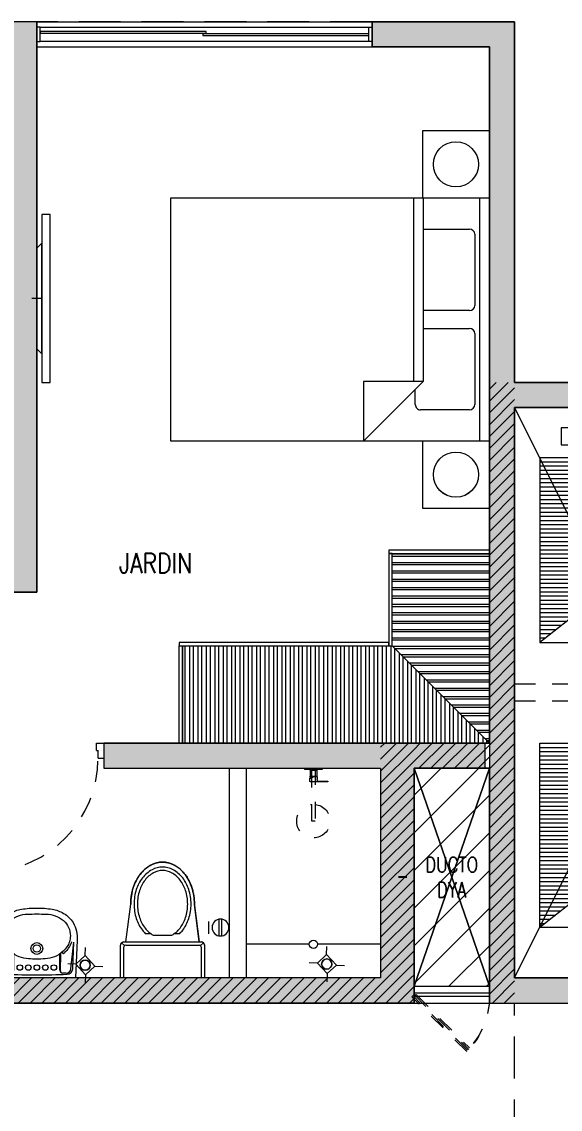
# Model space of a CAD drawing. Header units: millimetres. Extents: x 3738 to 3833, y 1327 to 1657.
# Drawn here: x 3788.58 to 3791.79, y 1388.63 to 1395.11 of the extents above; entities that cross this region are included whole.
import ezdxf
from ezdxf.enums import TextEntityAlignment as Align

# ---------------------------------------------------------------- set-up
doc = ezdxf.new("R2010")
doc.units = ezdxf.units.MM
for name, pattern in [('HIDDEN', [0.375, 0.25, -0.125]), ('HIDDEN2', [0.1875, 0.125, -0.0625]), ('X-REF_DP_Arquitectura$0$HIDDEN', [0.375, 0.25, -0.125])]:
    doc.linetypes.add(name, pattern=pattern)
doc.layers.get('0').update_dxf_attribs({"color": 251, "lineweight": 9})
for name, color, linetype, lineweight in [('A-07', 251, 'Continuous', 13), ('A-LINEAS', 251, 'Continuous', 13), ('A-MOBILIARIO', 251, 'Continuous', 13), ('A-MURO BAJO', 251, 'Continuous', 13), ('A-MUROS', 251, 'Continuous', 13), ('A-PROYECCIONES', 251, 'HIDDEN2', 13), ('A-PROYECCIONES INT.', 251, 'HIDDEN2', 13), ('A-SANITARIOS', 251, 'Continuous', 13), ('A-TEXTO-AMBIENTE', 251, 'Continuous', 13), ('A_20_Estructuras', 251, 'Continuous', 13), ('A_30_DispositivosSanit', 251, 'Continuous', 13), ('A_50_TextoAmbiente', 251, 'Continuous', 13), ('A_50_TextoIndicaciones', 251, 'Continuous', 13), ('A_50_Vigas', 251, 'X-REF_DP_Arquitectura$0$HIDDEN', 13), ('A_60_HatchEstructuras', 251, 'Continuous', 13), ('AREA MODIF', 251, 'Continuous', 13), ('DLP_MOBILIARIO FIJO', 251, 'Continuous', 13), ('MURO CF 120', 251, 'Continuous', 13), ('MURO CF 60', 251, 'Continuous', 13)]:
    doc.layers.add(name, color=color, linetype=linetype, lineweight=lineweight)
doc.styles.add('ROMANS', font='romans.shx', dxfattribs={"width": 0.8})
pattern_1 = [(45, (-21.67, -43.67528), (-0.03535534, 0.03535534), [])]

# ---------------------------------------------------------------- blocks, each defined once
blk = doc.blocks.new('EF-P13')
at = {"layer": 'A_60_HatchEstructuras'}
h = blk.add_hatch(color=256, dxfattribs=at)
h.dxf.hatch_style = 1
h.paths.add_polyline_path([(13.75, -0.625), (14.95, -0.625), (14.95, -0.475), (13.6, -0.475), (13.6, -3.875), (15.35, -3.875), (15.35, -3.725), (13.75, -3.725)])
h.paths.add_polyline_path([(16.3, -0.475), (16.15, -0.475), (16.15, -3.875), (16.3, -3.875)])
h.paths.add_polyline_path([(18.85, -0.475), (17.5, -0.475), (17.5, -0.625), (18.7, -0.625), (18.7, -3.725), (17.1, -3.725), (17.1, -3.875), (18.85, -3.875)])
h = blk.add_hatch(color=256, dxfattribs=at)
h.dxf.hatch_style = 1
h.paths.add_polyline_path([(24.55, -7.525), (22.7, -7.525), (22.7, -7.675), (24.55, -7.675)])
h.paths.add_polyline_path([(21.7, -2.775), (23.55, -2.775), (23.55, -2.625), (21.7, -2.625), (21.7, -0.475), (20.85, -0.475), (20.85, -0.625), (21.55, -0.625), (21.55, -6.325), (23.55, -6.325), (23.55, -6.175), (21.7, -6.175)])
h.paths.add_polyline_path([(25.5, -2.625), (25.35, -2.625), (25.35, -6.325), (25.5, -6.325)])
h = blk.add_hatch(color=256, dxfattribs=at)
h.dxf.hatch_style = 1
h.paths.add_polyline_path([(21.525, -4.775), (19.25, -4.775), (19.25, -4.925), (20.9, -4.925), (20.9, -6.175), (18.5, -6.175), (18.5, -4.775), (18.35, -4.775), (18.35, -6.175), (15.45, -6.175), (15.45, -4.775), (15.25, -4.775), (15.25, -6.175), (11.7, -6.175), (11.7, -6.325), (21.1, -6.325), (21.1, -4.925), (21.525, -4.925)])
h.paths.add_polyline_path([(21.7, -7.525), (11.7, -7.525), (11.7, -7.675), (15.25, -7.675), (15.25, -9.075), (15.45, -9.075), (15.45, -7.675), (18.8, -7.675), (18.8, -9.075), (18.95, -9.075), (18.95, -7.675), (21.5, -7.675), (21.5, -8.925), (19.7, -8.925), (19.7, -9.075), (21.7, -9.075)])
for points in [[(21.7, -6.175), (23.4, -2.775)], [(21.7, -2.775), (23.4, -6.175)], [(21.525, -4.925), (21.55, -4.925), (21.1, -6.225)]]:
    blk.add_lwpolyline(points)
at = {"elevation": 0}
blk.add_lwpolyline([(21.55, -6.225), (21.1, -4.925)], dxfattribs=at)
at = {"layer": 'A_20_Estructuras'}
for points in [[(18.85, -0.475), (17.5, -0.475), (17.5, -0.625), (18.7, -0.625), (18.7, -3.725), (17.1, -3.725), (17.1, -3.875), (18.85, -3.875)], [(21.7, -2.775), (23.55, -2.775), (23.55, -2.625), (21.7, -2.625), (21.7, -0.475), (20.85, -0.475), (20.85, -0.625), (21.55, -0.625), (21.55, -6.325), (23.55, -6.325), (23.55, -6.175), (21.7, -6.175)], [(21.525, -4.775), (19.25, -4.775), (19.25, -4.925), (20.9, -4.925), (20.9, -6.175), (18.5, -6.175), (18.5, -4.775), (18.35, -4.775), (18.35, -6.175), (15.45, -6.175), (15.45, -4.775), (15.25, -4.775), (15.25, -6.175), (11.7, -6.175), (11.7, -6.325), (21.1, -6.325), (21.1, -4.925), (21.525, -4.925)]]:
    blk.add_lwpolyline(points, close=True, dxfattribs=at)
at = {"layer": 'A_50_Vigas'}
for p, q in [((20.85, -0.475), (18.85, -0.475)), ((21.1, -6.225, 0), (21.55, -6.225, 0))]:
    blk.add_line(p, q, dxfattribs=at)
blk.add_lwpolyline([(21.7, -7.525), (21.7, -6.325)], dxfattribs=at)
blk = doc.blocks.new('TEXTO AMBIENTES P11')
at = {"layer": 'A-TEXTO-AMBIENTE', "style": 'ROMANS', "width": 0.8}
blk.add_text('JARDIN', height=0.12, dxfattribs=at).set_placement((19.5585, -3.7626, 0), align=Align.CENTER)
blk = doc.blocks.new('TEXTO DUCTOS PT')
at = {"layer": 'A_50_TextoIndicaciones', "insert": (21.325, -5.575, 0), "char_height": 0.09, "width": 0.4157, "attachment_point": 5, "style": 'ROMANS'}
blk.add_mtext('\\pxsm1,t16;DUCTO DYA', dxfattribs=at)
blk = doc.blocks.new('*U442')
at = {"linetype": 'HIDDEN', "ltscale": 0.2}
for p, q in [((0.3181, 0.3181), (0, 0)), ((0.0127, -0.0127), (0.3302, 0.3048)), ((0, 0), (0.0127, -0.0127))]:
    blk.add_line(p, q, dxfattribs=at)
blk.add_arc((0, 0), 0.4495, 0, 45, dxfattribs=at)
blk = doc.blocks.new('ducha marsano')
at = {"linetype": 'HIDDEN2', "ltscale": 0.5, "extrusion": (-4.9425e-10, -7.91123e-10, -1)}
for p, q in [((-0.01, 0), (0.01, 0)), ((0.01, 0), (0.01, -0.3155)), ((-0.0205, -0.08), (-0.0205, -0.0601)), ((-0.0155, -0.058), (-0.0157, -0.058)), ((-0.01, -0.3155), (-0.01, 0)), ((0.0225, -0.0515), (-0.0001, -0.0515)), ((0.0225, -0.0515), (0.0225, -0.0627)), ((0.021, -0.0815), (-0.019, -0.0815)), ((0.025, -0.0815), (0.021, -0.0815)), ((0.0225, -0.0682), (0.0225, -0.077)), ((0.0225, -0.077), (0.025, -0.077)), ((0.025, -0.077), (0.0771, -0.077)), ((0.0771, -0.0815), (0.025, -0.0815)), ((0.0771, -0.077), (0.0816, -0.077)), ((0.0816, -0.0815), (0.0771, -0.0815)), ((0.0816, -0.077), (0.082, -0.077)), ((0.082, -0.0815), (0.0816, -0.0815)), ((0.082, -0.077), (0.084, -0.077)), ((0.084, -0.0815), (0.082, -0.0815)), ((0.0855, -0.0785), (0.0855, -0.08)), ((0.01, -0.3155), (-0.01, -0.3155))]:
    blk.add_line(p, q, dxfattribs=at)
for centre, radius, start, end in [((-0.0004, -0.0462), 0.02, 323.95812, 354.92979), ((0.0004, -0.0462), 0.02, 185.07021, 195.2705), ((0.019, -0.08), 0.0015, 270, 360), ((-0.084, -0.0785), 0.0015, 90, 180), ((-0.084, -0.08), 0.0015, 180, 270), ((0, -0.3155), 0.1, 95.73917, 84.26083)]:
    blk.add_arc(centre, radius, start, end, dxfattribs=at)
at = {"linetype": 'HIDDEN2', "ltscale": 0.5, "extrusion": (-4.94252e-10, -7.91124e-10, -1)}
blk.add_ellipse((0, -0.0515), major_axis=(-0.0225, -0.0095), ratio=0.001448, start_param=0.425436, end_param=1.567366, dxfattribs=at)
at = {"linetype": 'HIDDEN2', "ltscale": 0.5}
for points, degree in [([(-0.0305, 0), (0, 0), (0.0305, 0)], 2), ([(0.0305, 0), (0.0415, 0), (0.0525, 0)], 2), ([(0.0525, 0), (0.0525, -0.0038), (0.0525, -0.0075)], 2), ([(-0.0525, 0), (-0.0525, -0.0038), (-0.0525, -0.0075)], 2), ([(-0.0525, 0), (-0.0415, 0), (-0.0305, 0)], 2), ([(-0.0525, -0.0075), (-0.0525, -0.0075), (-0.0525, -0.0075)], 2), ([(0.0305, -0.008), (0, -0.008), (-0.0305, -0.008)], 2), ([(-0.0215, -0.008), (-0.0215, -0.0093), (-0.0215, -0.0105)], 2), ([(-0.021, -0.011), (-0.007, -0.011), (0.007, -0.011), (0.021, -0.011)], 3), ([(-0.02, -0.011), (-0.02, -0.0294), (-0.02, -0.0477)], 2), ([(-0.0197, -0.048), (0, -0.048), (0.0197, -0.048)], 2), ([(0.02, -0.011), (0.02, -0.0294), (0.02, -0.0477)], 2), ([(0.0215, -0.008), (0.0215, -0.0093), (0.0215, -0.0105)], 2)]:
    blk.add_open_spline(points, degree=degree, dxfattribs=at)
for points, weights in [([(-0.0525, -0.0075), (-0.0525, -0.0075), (-0.0525, -0.0075)], [1, 0.990847086912, 0.982266230892]), ([(-0.052, -0.008), (-0.0525, -0.008), (-0.0525, -0.0075)], [1, 0.707106781193, 1]), ([(-0.0215, -0.0105), (-0.0215, -0.011), (-0.021, -0.011)], [1, 0.70710678154, 1]), ([(-0.02, -0.0477), (-0.02, -0.048), (-0.0197, -0.048)], [1, 0.707106780138, 1]), ([(0.02, -0.0477), (0.02, -0.048), (0.0197, -0.048)], [1, 0.707106779703, 1]), ([(0.0211, -0.011), (0.0211, -0.011), (0.021, -0.011)], [1, 0.992411795776, 1]), ([(0.052, -0.008), (0.0521, -0.008), (0.0521, -0.008)], [1, 0.992411795771, 1])]:
    blk.add_rational_spline(points, weights, degree=2, dxfattribs=at)
for points, knots in [([(-0.0305, -0.008), (-0.0332, -0.008), (-0.0374, -0.008), (-0.0424, -0.008), (-0.0458, -0.008), (-0.0486, -0.008), (-0.0512, -0.008), (-0.052, -0.008), (-0.052, -0.008)], [0, 0, 0, 0, 8.104572, 12.495263, 16.885954, 21.276645, 25.667336, 33.771908, 33.771908, 33.771908, 33.771908]), ([(0.0225, -0.0682), (0.0225, -0.0682), (0.0225, -0.0682), (0.0225, -0.0679), (0.0224, -0.0677), (0.0224, -0.0672), (0.0224, -0.0669), (0.0223, -0.0662), (0.0223, -0.0658), (0.0223, -0.0652), (0.0223, -0.0648), (0.0224, -0.0641), (0.0224, -0.0638), (0.0224, -0.0633), (0.0225, -0.0631), (0.0225, -0.0628), (0.0225, -0.0627), (0.0225, -0.0627)], [0.4148436, 0.4148436, 0.4148436, 0.4148436, 0.5185541, 0.5185541, 0.6222645, 0.6222645, 0.7259759, 0.7259759, 0.8296873, 0.8296873, 0.9333987, 0.9333987, 1.03711, 1.03711, 1.1408205, 1.1408205, 1.2445309, 1.2445309, 1.2445309, 1.2445309]), ([(0.052, -0.008), (0.052, -0.008), (0.0512, -0.008), (0.0486, -0.008), (0.0458, -0.008), (0.0424, -0.008), (0.0374, -0.008), (0.0332, -0.008), (0.0305, -0.008)], [0, 0, 0, 0, 8.104572, 12.495263, 16.885954, 21.276645, 25.667336, 33.771908, 33.771908, 33.771908, 33.771908])]:
    blk.add_open_spline(points, degree=3, knots=knots, dxfattribs=at)
for points, weights, degree, knots in [([(0.0211, -0.011), (0.0211, -0.011), (0.0211, -0.011), (0.0211, -0.011), (0.0214, -0.0109), (0.0215, -0.0107), (0.0215, -0.0105)], [0.918641037743, 0.918640949346, 0.918640860949, 0.918640772552, 0.789223156395, 0.789223156395, 0.918640772552], 3, [0.1238988, 0.1238988, 0.1238988, 0.1238988, 0.1238993, 0.1238993, 0.1238993, 0.78603, 0.78603, 0.78603, 0.78603]), ([(0.0521, -0.008), (0.0521, -0.008), (0.0521, -0.008), (0.0525, -0.0079), (0.0525, -0.0075)], [0.918641037749, 0.918640905153, 0.918640772558, 0.724517853988, 0.918640772558], 2, [0.1238988, 0.1238988, 0.1238988, 0.1238993, 0.1238993, 0.7860311, 0.7860311, 0.7860311])]:
    blk.add_rational_spline(points, weights, degree=degree, knots=knots, dxfattribs=at)
blk = doc.blocks.new('*U281')
for p, q in [((0.01, 0.705), (0.01, 0.75)), ((0.1, 0.715), (0.055, 0.715)), ((0.055, 0.705), (0.055, 0.715)), ((0.1, 0.715), (0.1, 0.75)), ((0.055, 0.705), (0.01, 0.705)), ((0.055, 0.045), (0.01, 0.045)), ((0.01, 0.045), (0.01, 0)), ((0.055, 0.045), (0.055, 0.035)), ((0.1, 0.035), (0.055, 0.035)), ((0.1, 0.035), (0.1, 0))]:
    blk.add_line(p, q)
blk.add_lwpolyline([(0.78, 0.07), (0.78, 0.035), (0.1, 0.035), (0.1, 0.07)], close=True)
at = {"color": 7, "linetype": 'HIDDEN2'}
blk.add_arc((0.0996, 0.0341), 0.6809, 2.23015, 89.96723, dxfattribs=at)
blk = doc.blocks.new('SIFON JET_PLANTA')
for p, q in [((-0.215, 0.2181, 0), (-0.44, 0.19, 0)), ((-0.215, -0.23, 0), (-0.215, 0.23, 0)), ((-0.2091, 0.2441, 0), (-0.1921, 0.2271, 0)), ((-0.195, 0.25, 0), (0, 0.25, 0)), ((-0.195, -0.22, 0), (-0.195, 0.22, 0)), ((-0.185, 0.23, 0), (0, 0.23, 0)), ((0, 0.25, 0), (0, -0.25, 0)), ((-0.265, 0.0718, 0), (-0.265, 0.1028, 0)), ((-0.255, -0.0562, 0), (-0.255, 0.0562, 0)), ((-0.265, -0.1028, 0), (-0.265, -0.0718, 0)), ((-0.215, -0.2181, 0), (-0.44, -0.19, 0)), ((-0.2091, -0.2441, 0), (-0.1921, -0.2271, 0)), ((0, -0.25, 0), (-0.195, -0.25, 0)), ((0, -0.23, 0), (-0.185, -0.23, 0))]:
    blk.add_line(p, q)
at = {"extrusion": (-2.64698e-23, 6.61744e-24, -1)}
for p, q in [((-0.4322, 0.191, 0), (-0.215, 0.2181, 0)), ((-0.215, 0.2278, 0), (-0.2149, 0.2323, 0)), ((-0.215, 0.2234, 0), (-0.215, 0.2278, 0)), ((-0.215, 0.2181, 0), (-0.215, 0.2234, 0)), ((-0.2149, 0.2323, 0), (-0.2142, 0.2356, 0)), ((-0.2142, 0.2356, 0), (-0.2129, 0.239, 0)), ((-0.2129, 0.239, 0), (-0.211, 0.2419, 0)), ((-0.211, 0.2419, 0), (-0.2091, 0.2441, 0)), ((-0.2091, 0.2441, 0), (-0.2077, 0.2455, 0)), ((-0.2077, 0.2455, 0), (-0.2055, 0.247, 0)), ((-0.2055, 0.247, 0), (-0.2007, 0.2492, 0)), ((-0.2007, 0.2492, 0), (-0.195, 0.25, 0)), ((-0.195, 0.25, 0), (-0.195, 0.25, 0)), ((-0.195, 0.25, 0), (-0.1605, 0.25, 0)), ((-0.1605, 0.25, 0), (-0.0975, 0.25, 0)), ((-0.0975, 0.25, 0), (-0.0323, 0.25, 0)), ((-0.0323, 0.25, 0), (0, 0.25, 0)), ((0, 0.25, 0), (0, -0.25, 0)), ((-0.6251, 0.1276, 0), (-0.6206, 0.1314, 0)), ((-0.6206, 0.1314, 0), (-0.6168, 0.1344, 0)), ((-0.6168, 0.1344, 0), (-0.6106, 0.1389, 0)), ((-0.6106, 0.1389, 0), (-0.6061, 0.142, 0)), ((-0.6061, 0.142, 0), (-0.6, 0.1461, 0)), ((-0.6, 0.1461, 0), (-0.5963, 0.1484, 0)), ((-0.5963, 0.1484, 0), (-0.5908, 0.1517, 0)), ((-0.5908, 0.1517, 0), (-0.5862, 0.1543, 0)), ((-0.5862, 0.1543, 0), (-0.5794, 0.158, 0)), ((-0.5794, 0.158, 0), (-0.5693, 0.1629, 0)), ((-0.5693, 0.1629, 0), (-0.5517, 0.1703, 0)), ((-0.5517, 0.1703, 0), (-0.5465, 0.1722, 0)), ((-0.5465, 0.1722, 0), (-0.5385, 0.1749, 0)), ((-0.5385, 0.1749, 0), (-0.5346, 0.176, 0)), ((-0.5346, 0.176, 0), (-0.5265, 0.1784, 0)), ((-0.5265, 0.1784, 0), (-0.5216, 0.1797, 0)), ((-0.5216, 0.1797, 0), (-0.5148, 0.1813, 0)), ((-0.5148, 0.1813, 0), (-0.5079, 0.1829, 0)), ((-0.5079, 0.1829, 0), (-0.5016, 0.1842, 0)), ((-0.5016, 0.1842, 0), (-0.4865, 0.1867, 0)), ((-0.4865, 0.1867, 0), (-0.4763, 0.188, 0)), ((-0.4763, 0.188, 0), (-0.4726, 0.1884, 0)), ((-0.4726, 0.1884, 0), (-0.4636, 0.1892, 0)), ((-0.4636, 0.1892, 0), (-0.4549, 0.1897, 0)), ((-0.4549, 0.1897, 0), (-0.449, 0.1899, 0)), ((-0.449, 0.1899, 0), (-0.44, 0.19, 0)), ((-0.44, 0.19, 0), (-0.4322, 0.191, 0)), ((-0.6779, 0.0582, 0), (-0.6745, 0.0655, 0)), ((-0.6745, 0.0655, 0), (-0.6722, 0.0699, 0)), ((-0.6745, 0.0655, 0), (-0.6745, 0.0655, 0)), ((-0.6722, 0.0699, 0), (-0.6705, 0.0728, 0)), ((-0.6705, 0.0728, 0), (-0.669, 0.0755, 0)), ((-0.669, 0.0755, 0), (-0.6672, 0.0785, 0)), ((-0.6672, 0.0785, 0), (-0.665, 0.082, 0)), ((-0.665, 0.082, 0), (-0.6634, 0.0845, 0)), ((-0.6634, 0.0845, 0), (-0.6611, 0.088, 0)), ((-0.6611, 0.088, 0), (-0.657, 0.0936, 0)), ((-0.657, 0.0936, 0), (-0.6534, 0.0984, 0)), ((-0.657, 0.0936, 0), (-0.657, 0.0936, 0)), ((-0.6534, 0.0984, 0), (-0.6503, 0.1023, 0)), ((-0.6534, 0.0984, 0), (-0.6534, 0.0984, 0)), ((-0.6503, 0.1023, 0), (-0.6453, 0.108, 0)), ((-0.6453, 0.108, 0), (-0.6386, 0.1152, 0)), ((-0.6386, 0.1152, 0), (-0.6326, 0.121, 0)), ((-0.6326, 0.121, 0), (-0.6299, 0.1235, 0)), ((-0.6299, 0.1235, 0), (-0.6251, 0.1276, 0)), ((-0.69, 0, 0), (-0.6899, 0.0044, 0)), ((-0.6899, 0.0044, 0), (-0.6897, 0.0096, 0)), ((-0.6897, 0.0096, 0), (-0.6893, 0.014, 0)), ((-0.6893, 0.014, 0), (-0.6887, 0.0194, 0)), ((-0.6887, 0.0194, 0), (-0.6881, 0.0236, 0)), ((-0.6881, 0.0236, 0), (-0.6872, 0.0284, 0)), ((-0.6881, 0.0236, 0), (-0.6881, 0.0236, 0)), ((-0.6872, 0.0284, 0), (-0.6867, 0.031, 0)), ((-0.6867, 0.031, 0), (-0.6855, 0.0361, 0)), ((-0.6855, 0.0361, 0), (-0.6838, 0.0421, 0)), ((-0.6855, 0.0361, 0), (-0.6855, 0.0361, 0)), ((-0.6838, 0.0421, 0), (-0.6819, 0.048, 0)), ((-0.6838, 0.0421, 0), (-0.6838, 0.0421, 0)), ((-0.6819, 0.048, 0), (-0.6804, 0.0521, 0)), ((-0.6804, 0.0521, 0), (-0.6793, 0.0547, 0)), ((-0.6793, 0.0547, 0), (-0.6779, 0.0582, 0)), ((-0.6899, -0.0065, 0), (-0.69, 0, 0)), ((-0.6896, -0.0111, 0), (-0.6899, -0.0065, 0)), ((-0.6891, -0.0164, 0), (-0.6896, -0.0111, 0)), ((-0.6881, -0.0232, 0), (-0.6891, -0.0164, 0)), ((-0.6876, -0.0264, 0), (-0.6881, -0.0232, 0)), ((-0.687, -0.0296, 0), (-0.6876, -0.0264, 0)), ((-0.6864, -0.0321, 0), (-0.687, -0.0296, 0)), ((-0.6855, -0.0361, 0), (-0.6864, -0.0321, 0)), ((-0.6838, -0.0419, 0), (-0.6855, -0.0361, 0)), ((-0.6827, -0.0457, 0), (-0.6838, -0.0419, 0)), ((-0.6814, -0.0492, 0), (-0.6827, -0.0457, 0)), ((-0.6803, -0.0522, 0), (-0.6814, -0.0492, 0)), ((-0.6792, -0.0551, 0), (-0.6803, -0.0522, 0)), ((-0.6779, -0.0581, 0), (-0.6792, -0.0551, 0)), ((-0.677, -0.0602, 0), (-0.6779, -0.0581, 0)), ((-0.6751, -0.0642, 0), (-0.677, -0.0602, 0)), ((-0.6722, -0.0699, 0), (-0.6751, -0.0642, 0)), ((-0.6706, -0.0727, 0), (-0.6722, -0.0699, 0)), ((-0.6679, -0.0774, 0), (-0.6706, -0.0727, 0)), ((-0.6646, -0.0826, 0), (-0.6679, -0.0774, 0)), ((-0.6623, -0.0862, 0), (-0.6646, -0.0826, 0)), ((-0.6599, -0.0897, 0), (-0.6623, -0.0862, 0)), ((-0.6554, -0.0958, 0), (-0.6599, -0.0897, 0)), ((-0.6494, -0.1032, 0), (-0.6554, -0.0958, 0)), ((-0.6458, -0.1074, 0), (-0.6494, -0.1032, 0)), ((-0.64, -0.1137, 0), (-0.6458, -0.1074, 0)), ((-0.6379, -0.1158, 0), (-0.64, -0.1137, 0)), ((-0.6347, -0.119, 0), (-0.6379, -0.1158, 0)), ((-0.6335, -0.1201, 0), (-0.6347, -0.119, 0)), ((-0.6347, -0.119, 0), (-0.6347, -0.119, 0)), ((-0.6318, -0.1217, 0), (-0.6335, -0.1201, 0)), ((-0.6305, -0.123, 0), (-0.6318, -0.1217, 0)), ((-0.6318, -0.1217, 0), (-0.6318, -0.1217, 0)), ((-0.6288, -0.1244, 0), (-0.6305, -0.123, 0)), ((-0.6276, -0.1255, 0), (-0.6288, -0.1244, 0)), ((-0.6262, -0.1268, 0), (-0.6276, -0.1255, 0)), ((-0.6245, -0.1281, 0), (-0.6262, -0.1268, 0)), ((-0.6235, -0.1291, 0), (-0.6245, -0.1281, 0)), ((-0.6245, -0.1281, 0), (-0.6245, -0.1281, 0)), ((-0.6223, -0.13, 0), (-0.6235, -0.1291, 0)), ((-0.6215, -0.1307, 0), (-0.6223, -0.13, 0)), ((-0.6204, -0.1315, 0), (-0.6215, -0.1307, 0)), ((-0.6193, -0.1324, 0), (-0.6204, -0.1315, 0)), ((-0.6179, -0.1335, 0), (-0.6193, -0.1324, 0)), ((-0.6168, -0.1344, 0), (-0.6179, -0.1335, 0)), ((-0.6153, -0.1355, 0), (-0.6168, -0.1344, 0)), ((-0.6142, -0.1363, 0), (-0.6153, -0.1355, 0)), ((-0.612, -0.1379, 0), (-0.6142, -0.1363, 0)), ((-0.6086, -0.1403, 0), (-0.612, -0.1379, 0)), ((-0.607, -0.1415, 0), (-0.6086, -0.1403, 0)), ((-0.6058, -0.1422, 0), (-0.607, -0.1415, 0)), ((-0.6039, -0.1435, 0), (-0.6058, -0.1422, 0)), ((-0.602, -0.1448, 0), (-0.6039, -0.1435, 0)), ((-0.6004, -0.1458, 0), (-0.602, -0.1448, 0)), ((-0.5987, -0.1469, 0), (-0.6004, -0.1458, 0)), ((-0.5964, -0.1483, 0), (-0.5987, -0.1469, 0)), ((-0.595, -0.1492, 0), (-0.5964, -0.1483, 0)), ((-0.5936, -0.15, 0), (-0.595, -0.1492, 0)), ((-0.5918, -0.1511, 0), (-0.5936, -0.15, 0)), ((-0.5896, -0.1524, 0), (-0.5918, -0.1511, 0)), ((-0.5871, -0.1538, 0), (-0.5896, -0.1524, 0)), ((-0.5833, -0.1559, 0), (-0.5871, -0.1538, 0)), ((-0.5781, -0.1587, 0), (-0.5833, -0.1559, 0)), ((-0.5759, -0.1598, 0), (-0.5781, -0.1587, 0)), ((-0.5738, -0.1608, 0), (-0.5759, -0.1598, 0)), ((-0.5702, -0.1625, 0), (-0.5738, -0.1608, 0)), ((-0.5675, -0.1637, 0), (-0.5702, -0.1625, 0)), ((-0.5659, -0.1645, 0), (-0.5675, -0.1637, 0)), ((-0.5644, -0.1652, 0), (-0.5659, -0.1645, 0)), ((-0.5614, -0.1664, 0), (-0.5644, -0.1652, 0)), ((-0.5598, -0.1671, 0), (-0.5614, -0.1664, 0)), ((-0.5568, -0.1683, 0), (-0.5598, -0.1671, 0)), ((-0.5543, -0.1693, 0), (-0.5568, -0.1683, 0)), ((-0.551, -0.1706, 0), (-0.5543, -0.1693, 0)), ((-0.5491, -0.1713, 0), (-0.551, -0.1706, 0)), ((-0.5465, -0.1722, 0), (-0.5491, -0.1713, 0)), ((-0.5449, -0.1728, 0), (-0.5465, -0.1722, 0)), ((-0.5428, -0.1735, 0), (-0.5449, -0.1728, 0)), ((-0.5412, -0.174, 0), (-0.5428, -0.1735, 0)), ((-0.5385, -0.1749, 0), (-0.5412, -0.174, 0)), ((-0.5352, -0.1759, 0), (-0.5385, -0.1749, 0)), ((-0.5385, -0.1749, 0), (-0.5385, -0.1749, 0)), ((-0.5321, -0.1768, 0), (-0.5352, -0.1759, 0)), ((-0.5296, -0.1775, 0), (-0.5321, -0.1768, 0)), ((-0.5267, -0.1783, 0), (-0.5296, -0.1775, 0)), ((-0.5238, -0.1791, 0), (-0.5267, -0.1783, 0)), ((-0.5267, -0.1783, 0), (-0.5267, -0.1783, 0)), ((-0.5217, -0.1796, 0), (-0.5238, -0.1791, 0)), ((-0.5177, -0.1807, 0), (-0.5217, -0.1796, 0)), ((-0.5151, -0.1813, 0), (-0.5177, -0.1807, 0)), ((-0.5118, -0.1821, 0), (-0.5151, -0.1813, 0)), ((-0.5094, -0.1826, 0), (-0.5118, -0.1821, 0)), ((-0.5066, -0.1832, 0), (-0.5094, -0.1826, 0)), ((-0.5022, -0.184, 0), (-0.5066, -0.1832, 0)), ((-0.4974, -0.1849, 0), (-0.5022, -0.184, 0)), ((-0.495, -0.1854, 0), (-0.4974, -0.1849, 0)), ((-0.4974, -0.1849, 0), (-0.4974, -0.1849, 0)), ((-0.4936, -0.1856, 0), (-0.495, -0.1854, 0)), ((-0.4916, -0.1859, 0), (-0.4936, -0.1856, 0)), ((-0.4884, -0.1864, 0), (-0.4916, -0.1859, 0)), ((-0.4862, -0.1867, 0), (-0.4884, -0.1864, 0)), ((-0.4824, -0.1872, 0), (-0.4862, -0.1867, 0)), ((-0.4812, -0.1874, 0), (-0.4824, -0.1872, 0)), ((-0.4785, -0.1877, 0), (-0.4812, -0.1874, 0)), ((-0.4761, -0.188, 0), (-0.4785, -0.1877, 0)), ((-0.4735, -0.1883, 0), (-0.4761, -0.188, 0)), ((-0.4695, -0.1887, 0), (-0.4735, -0.1883, 0)), ((-0.4651, -0.189, 0), (-0.4695, -0.1887, 0)), ((-0.4639, -0.1891, 0), (-0.4651, -0.189, 0)), ((-0.4651, -0.189, 0), (-0.4651, -0.189, 0)), ((-0.4619, -0.1893, 0), (-0.4639, -0.1891, 0)), ((-0.4592, -0.1894, 0), (-0.4619, -0.1893, 0)), ((-0.4568, -0.1896, 0), (-0.4592, -0.1894, 0)), ((-0.455, -0.1897, 0), (-0.4568, -0.1896, 0)), ((-0.4518, -0.1898, 0), (-0.455, -0.1897, 0)), ((-0.449, -0.1899, 0), (-0.4518, -0.1898, 0)), ((-0.4467, -0.1899, 0), (-0.449, -0.1899, 0)), ((-0.4428, -0.19, 0), (-0.4467, -0.1899, 0)), ((-0.44, -0.19, 0), (-0.4428, -0.19, 0)), ((-0.215, -0.2181, 0), (-0.44, -0.19, 0)), ((-0.215, -0.227, 0), (-0.215, -0.2181, 0)), ((-0.215, -0.23, 0), (-0.215, -0.227, 0)), ((-0.2147, -0.2335, 0), (-0.215, -0.23, 0)), ((-0.2138, -0.2369, 0), (-0.2147, -0.2335, 0)), ((-0.2126, -0.2395, 0), (-0.2138, -0.2369, 0)), ((-0.2138, -0.2369, 0), (-0.2138, -0.2369, 0)), ((-0.2108, -0.2423, 0), (-0.2126, -0.2395, 0)), ((-0.2126, -0.2395, 0), (-0.2126, -0.2395, 0)), ((-0.2091, -0.2441, 0), (-0.2108, -0.2423, 0)), ((-0.2108, -0.2423, 0), (-0.2108, -0.2423, 0)), ((-0.2108, -0.2423, 0), (-0.2108, -0.2423, 0)), ((-0.209, -0.244, 0), (-0.2091, -0.2441, 0)), ((-0.2067, -0.2462, 0), (-0.209, -0.244, 0)), ((-0.209, -0.244, 0), (-0.209, -0.244, 0)), ((-0.2029, -0.2484, 0), (-0.2067, -0.2462, 0)), ((-0.2067, -0.2462, 0), (-0.2067, -0.2462, 0)), ((-0.1995, -0.2495, 0), (-0.2029, -0.2484, 0)), ((-0.2029, -0.2484, 0), (-0.2029, -0.2484, 0)), ((-0.195, -0.25, 0), (-0.1995, -0.2495, 0)), ((0, -0.25, 0), (-0.195, -0.25, 0))]:
    blk.add_line(p, q, dxfattribs=at)
at = {"elevation": 0}
for points in [[(-0.265, 0.1028, 0.0362), (-0.2844, 0.1202, 0.08725), (-0.3535, 0.1565, 0.077598), (-0.44, 0.17, 0.077598), (-0.5265, 0.1565, 0.08725), (-0.5956, 0.1202, 0.105601), (-0.6443, 0.0627, 0.12364), (-0.66, 0, 0.12364), (-0.6443, -0.0627, 0.105601), (-0.5956, -0.1202, 0.08725), (-0.5265, -0.1565, 0.077598), (-0.44, -0.17, 0.077598)], [(-0.255, 0.0562, 0.100268), (-0.2967, 0.1044, 0.08725), (-0.3596, 0.1374, 0.077598), (-0.44, 0.15, 0.077598), (-0.5204, 0.1374, 0.08725), (-0.5833, 0.1044, 0.105601), (-0.6266, 0.0532, 0.12364), (-0.64, 0, 0.12364), (-0.6266, -0.0532, 0.105601), (-0.5833, -0.1044, 0.08725), (-0.5204, -0.1374, 0.077598), (-0.44, -0.15, 0.077598)], [(-0.44, -0.15, 0.077598), (-0.3596, -0.1374, 0.08725), (-0.2967, -0.1044, 0.100268), (-0.255, -0.0562, 0.12364)], [(-0.44, -0.17, 0.077598), (-0.3535, -0.1565, 0.08725), (-0.2844, -0.1202, 0.0362), (-0.265, -0.1028, 0.12364)]]:
    blk.add_lwpolyline(points, format="xyb", dxfattribs=at)
for centre, radius, start, end in [((-0.195, 0.23, 0), 0.02, 90, 180), ((-0.185, 0.22, 0), 0.01, 90, 180), ((-0.4939, -0.0273, 0), 0.203, 127.23483, 151.40883), ((-0.4613, -0.0702, 0), 0.257, 107.47412, 127.23483), ((-0.44, -0.1379, 0), 0.3279, 90, 107.47412), ((-0.544, 0, 0), 0.146, 151.40883, 180), ((-0.544, 0, 0), 0.146, 180, 208.59117), ((-0.4939, 0.0273, 0), 0.203, 208.59117, 232.76517), ((-0.4613, 0.0702, 0), 0.257, 232.76517, 252.52588), ((-0.44, 0.1379, 0), 0.3279, 252.52588, 270), ((-0.195, -0.23, 0), 0.02, 180, 270), ((-0.185, -0.22, 0), 0.01, 180, 270)]:
    blk.add_arc(centre, radius, start, end)
blk = doc.blocks.new('BOWL-ITALGRIF_VARADERO_01')
for p, q in [((-0.2032, -0.1971), (-0.2208, -0.038)), ((0.2032, -0.1971), (0.2208, -0.038)), ((-0.1404, -0.2077), (-0.1424, -0.1083)), ((-0.1375, -0.205), (-0.1375, -0.1117)), ((0.1375, -0.205), (0.1375, -0.1117)), ((0.1404, -0.2077), (0.1424, -0.1083)), ((-0.1753, -0.222), (-0.1544, -0.222)), ((0.1753, -0.222), (0.1544, -0.222))]:
    blk.add_line(p, q)
for points in [[(-0.0917, 0.1589, -0.02989), (-0.0456, 0.1646, -0.007822), (0.0456, 0.1646, -0.02989), (0.0918, 0.1589, -0.091737), (0.1601, 0.1343, -0.112496), (0.2175, 0.0792, -0.147885), (0.2402, -0.0257), (0.23, -0.25), (-0.23, -0.25), (-0.2402, -0.0257, -0.147885), (-0.2175, 0.0792, -0.112496), (-0.1601, 0.1343, -0.091737)], [(-0.0496, -0.1363, -0.062677), (-0.1048, -0.1249, -0.110639), (-0.1576, -0.091, -0.120976), (-0.195, -0.0344, -0.061198), (-0.2, 0, -0.21707), (-0.1593, 0.092, -0.174983), (-0.0545, 0.1298, -0.010618), (0, 0.131, -0.010618), (0.0545, 0.1298, -0.174983), (0.1593, 0.092, -0.21707), (0.2, 0, -0.061198), (0.195, -0.0344, -0.120976), (0.1576, -0.091, -0.110639), (0.1048, -0.1249, -0.062677), (0.0496, -0.1363, -0.017583), (0, -0.138, -0.017583)]]:
    blk.add_lwpolyline(points, format="xyb", close=True)
for points in [[(-0.2216, -0.0381), (-0.2145, -0.1954, 0.390823), (-0.1807, -0.2288, 0.017524), (0.1807, -0.2288, 0.390823), (0.2145, -0.1954), (0.2216, -0.0381)], [(-0.2072, -0.035, 0.005), (-0.2064, -0.038, 0.121292), (-0.166, -0.0996, 0.007977), (-0.1624, -0.1031)], [(0.2072, -0.035, -0.005), (0.2064, -0.038, -0.121292), (0.166, -0.0996, -0.007977), (0.1624, -0.1031)]]:
    blk.add_lwpolyline(points, format="xyb")
for centre, radius in [((0, -0.075), 0.035), ((0, -0.075), 0.0215), ((-0.1015, -0.1885), 0.0165), ((-0.051, -0.1885), 0.0165), ((0, -0.1885), 0.0165), ((0.051, -0.1885), 0.0165), ((0.1015, -0.1885), 0.0165)]:
    blk.add_circle(centre, radius)
for centre, radius, start, end in [((-0.1583, -0.0987), 0.006, 226.64309, 46.64309), ((-0.1404, -0.1083), 0.002, 54.36186, 181.13739), ((-0.1355, -0.1117), 0.002, 56.71088, 180), ((0.1048, -0.1249), 9.094947017729287e-16, 0, 217.6714), ((0.1355, -0.1117), 0.002, 0, 123.28912), ((0.1404, -0.1083), 0.002, 358.86261, 125.63814), ((0.1583, -0.0987), 0.006, 133.35691, 313.35691), ((-0.1753, -0.194), 0.028, 186.31112, 270), ((-0.1545, -0.205), 0.017, 270, 0), ((-0.1544, -0.208), 0.014, 270, 1.13739), ((0.1545, -0.205), 0.017, 180, 270), ((0.1544, -0.208), 0.014, 178.86261, 270), ((0.1753, -0.194), 0.028, 270, 353.68888)]:
    blk.add_arc(centre, radius, start, end)
blk = doc.blocks.new('*U212')
at = {"linetype": 'HIDDEN', "ltscale": 0.2}
for p, q in [((0.3271, 0.3271), (0, 0)), ((0.0127, -0.0127), (0.3392, 0.3138)), ((0, 0), (0.0127, -0.0127))]:
    blk.add_line(p, q, dxfattribs=at)
blk.add_arc((0, 0), 0.4623, 0, 45, dxfattribs=at)
blk = doc.blocks.new('A$C4BFA03A9')
for points in [[(0.06, -0.5), (0.11, -0.5), (0.11, 0.5), (0.06, 0.5)], [(0.03, -0.3), (0.06, -0.33), (0.06, 0.33), (0.03, 0.3)]]:
    blk.add_lwpolyline(points, close=True)
at = {"layer": 'A-PROYECCIONES', "ltscale": 0.15}
blk.add_line((0.06, 0), (0, 0), dxfattribs=at)
blk = doc.blocks.new('CAMA 2PLAZAS C_VELADOR')
for p, q in [((-1.8499, 0), (-0.3999, 0)), ((-1.8499, -0.06), (-1.8499, 0)), ((-0.3999, 0), (-0.3999, -0.06))]:
    blk.add_line(p, q)
at = {"linetype": 'Continuous'}
for p, q in [((-1.8499, -0.06), (-0.3999, -0.06)), ((-1.8499, -1.9), (-1.8499, -0.06)), ((-0.3999, -0.06), (-0.3999, -1.9)), ((-1.6633, -0.3958), (-1.6633, -0.1184)), ((-1.6327, -0.0878), (-1.2086, -0.0878)), ((-1.1779, -0.1184), (-1.1779, -0.3958)), ((-1.0719, -0.3958), (-1.0719, -0.1184)), ((-1.0413, -0.0878), (-0.6172, -0.0878)), ((-0.5866, -0.1184), (-0.5866, -0.4118)), ((-1.8499, -0.396), (-0.7546, -0.396)), ((-0.7546, -0.452), (-1.8499, -0.452)), ((-0.3999, -0.7507), (-0.7546, -0.396)), ((-0.7546, -0.396), (-0.7546, -0.7507)), ((-0.6172, -0.4424), (-0.7082, -0.4424)), ((-0.7546, -0.7507), (-0.3999, -0.7507)), ((-0.3999, -1.9), (-1.8499, -1.9))]:
    blk.add_line(p, q, dxfattribs=at)
for points in [[(-2.2499, -0.4), (-1.8499, -0.4), (-1.8499, 0), (-2.2499, 0)], [(-0.4, -0.4), (0, -0.4), (0, 0), (-0.4, 0)]]:
    blk.add_lwpolyline(points, close=True)
for centre in [(-2.0499, -0.2), (-0.2, -0.2)]:
    blk.add_circle(centre, 0.1344)
for centre, start, end in [((-1.6327, -0.1184), 90, 180), ((-1.2086, -0.1184), 0, 90), ((-1.0413, -0.1184), 90, 180), ((-0.6172, -0.1184), 0, 90), ((-0.6172, -0.4118), 270, 0)]:
    blk.add_arc(centre, 0.0306, start, end, dxfattribs=at)
blk = doc.blocks.new('DPTO 75_D1')
at = {"layer": 'DLP_MOBILIARIO FIJO'}
h = blk.add_hatch(dxfattribs=at)
h.set_pattern_fill('_USER', color=8, scale=0.05, angle=180, pattern_type=0)
h.set_pattern_definition([(180, (-9864.165717, -3185.472826), (-6e-18, -0.05), [])])
h.paths.add_polyline_path([(10.75, 2.68), (10.75, 1.55), (10.17, 2.13), (10.17, 2.68)])
h = blk.add_hatch(dxfattribs=at)
h.set_pattern_fill('_USER', color=8, scale=0.05, angle=270, pattern_type=0)
h.set_pattern_definition([(270, (-7249.864995, -2426.99479), (0.05, -9e-18), [])])
h.paths.add_polyline_path([(10.75, 1.55), (8.9186, 1.55), (8.9186, 2.13), (10.17, 2.13)])
at = {"layer": 'A-LINEAS'}
for p, q in [((10.3, 1.4), (10.75, 0.1, 0)), ((10.3, 0.1), (10.75, 1.4)), ((9.675, 0.35), (9.3, 0.35)), ((10.1, 0.35), (9.725, 0.35))]:
    blk.add_line(p, q, dxfattribs=at)
blk.add_circle((9.7, 0.35), 0.025, dxfattribs=at)
at = {"layer": 'A-MOBILIARIO'}
for p, q in [((10.3, 0.06), (10.75, 0.06, 0)), ((10.3, 0.04), (10.75, 0.04, 0))]:
    blk.add_line(p, q, dxfattribs=at)
at = {"layer": 'A-MURO BAJO'}
for p, q in [((8.05, 5.85), (10.05, 5.85)), ((8.05, 5.7), (10.05, 5.7)), ((9.2, 0.15), (9.2, 1.4)), ((9.3, 0.15), (9.3, 1.4)), ((10.3, 0.1), (10.75, 0.1)), ((10.3, 0), (10.75, 0))]:
    blk.add_line(p, q, dxfattribs=at)
at = {"layer": 'A-MUROS'}
for p, q in [((8.05, 5.85), (6.7, 5.85)), ((8.05, 5.85), (8.05, 2.45)), ((10.05, 5.7), (10.05, 5.85)), ((10.05, 5.85), (10.9, 5.85)), ((10.75, 5.7), (10.05, 5.7)), ((10.75, 1.55), (10.75, 5.7)), ((8.05, 2.45), (6.3, 2.45)), ((8.45, 1.55), (8.45, 1.4)), ((8.45, 1.55), (10.75, 1.55)), ((8.45, 1.4), (10.1, 1.4)), ((10.1, 1.4), (10.1, 0.15)), ((10.75, 1.4), (10.3, 1.4)), ((10.3, 1.4), (10.3, 0)), ((10.75, 0), (10.75, 1.4)), ((10.1, 0.15), (7.7, 0.15)), ((10.3, 0), (0.9, 0))]:
    blk.add_line(p, q, dxfattribs=at)
at = {"layer": 'DLP_MOBILIARIO FIJO', "color": 251}
for p, q in [((8.07, 5.8175, 0), (10.03, 5.8175, 0)), ((10.03, 5.7325, 0), (8.07, 5.7325, 0))]:
    blk.add_line(p, q, dxfattribs=at)
at = {"layer": 'DLP_MOBILIARIO FIJO', "color": 6, "elevation": 0}
for points in [[(8.05, 5.7325), (8.07, 5.7325), (8.07, 5.8175), (8.05, 5.8175)], [(10.05, 5.7325), (10.03, 5.7325), (10.03, 5.8175), (10.05, 5.8175)]]:
    blk.add_lwpolyline(points, close=True, dxfattribs=at)
at = {"layer": 'DLP_MOBILIARIO FIJO', "elevation": 0}
for points in [[(9.06, 5.7925), (8.07, 5.7925), (8.07, 5.7825), (9.06, 5.7825)], [(9.04, 5.7675), (10.03, 5.7675), (10.03, 5.7775), (9.04, 5.7775)], [(10.15, 2.7), (10.15, 2.68), (10.75, 2.68), (10.75, 2.7)], [(10.15, 2.13), (10.17, 2.13), (10.17, 2.68), (10.15, 2.68)], [(8.8986, 2.15), (8.8986, 2.13), (10.15, 2.13), (10.15, 2.15)], [(8.9186, 1.55), (8.8986, 1.55), (8.8986, 2.13), (8.9186, 2.13)]]:
    blk.add_lwpolyline(points, close=True, dxfattribs=at)
at = {"layer": 'DLP_MOBILIARIO FIJO', "color": 8, "elevation": 0}
for points in [[(10.75, 2.68), (10.75, 1.55), (10.17, 2.13), (10.17, 2.68)], [(10.75, 1.55), (8.9186, 1.55), (8.9186, 2.13), (10.17, 2.13)]]:
    blk.add_lwpolyline(points, close=True, dxfattribs=at)
at = {"layer": 'A-MOBILIARIO', "extrusion": (-4.49068e-08, -3.60286e-08, 1), "rotation": 270}
blk.add_blockref('CAMA 2PLAZAS C_VELADOR', (10.75, 2.9501, 0), dxfattribs=at)
at = {"layer": 'A-MOBILIARIO'}
blk.add_blockref('A$C4BFA03A9', (8.02, 4.2001, 0), dxfattribs=at)
at = {"layer": 'A-MOBILIARIO', "rotation": 270}
blk.add_blockref('*U281', (7.7, 1.56, 0), dxfattribs=at)
at = {"layer": 'A-PROYECCIONES', "ltscale": 0.25, "xscale": -1, "rotation": 180}
blk.add_blockref('*U212', (10.2873, 0.0373, 0), dxfattribs=at)
at = {"layer": 'A-SANITARIOS', "extrusion": (-4.9425e-10, -7.91123e-10, -1), "xscale": -0.9999999999999923, "rotation": 359.9999992996426}
blk.add_blockref('ducha marsano', (-9.7, 1.4, 0), dxfattribs=at)
at = {"layer": 'A-SANITARIOS', "extrusion": (-4.49068e-08, 3.60286e-08, 1), "rotation": 270.000001331223}
blk.add_blockref('SIFON JET_PLANTA', (8.8, 0.15, 0), dxfattribs=at)
at = {"layer": 'A-SANITARIOS'}
blk.add_blockref('BOWL-ITALGRIF_VARADERO_01', (8.05, 0.4, 0), dxfattribs=at)
blk = doc.blocks.new('TC_P11')
blk.add_blockref('DPTO 75_D1', (12.15, -45.275))
at = {"layer": 'A-LINEAS'}
for p, q in [((22.45, -43.875), (22.9, -45.175, 0)), ((22.45, -45.175), (22.9, -43.875, 0))]:
    blk.add_line(p, q, dxfattribs=at)
at = {"layer": 'A-MOBILIARIO'}
for p, q in [((22.45, -45.215), (22.9, -45.215, 0)), ((22.45, -45.235), (22.9, -45.235, 0))]:
    blk.add_line(p, q, dxfattribs=at)
at = {"layer": 'A-MURO BAJO'}
for p, q in [((22.45, -45.175), (22.9, -45.175, 0)), ((22.45, -45.275), (22.9, -45.275, 0))]:
    blk.add_line(p, q, dxfattribs=at)
at = {"layer": 'A-MUROS'}
for p, q in [((22.9, -43.875), (22.45, -43.875)), ((22.9, -45.275), (22.9, -43.875))]:
    blk.add_line(p, q, dxfattribs=at)
at = {"layer": 'A-PROYECCIONES INT.', "ltscale": 0.25, "xscale": -1, "rotation": 180}
blk.add_blockref('*U442', (22.45, -45.2378), dxfattribs=at)
blk = doc.blocks.new('ASCENSOR_01')
h = blk.add_hatch()
h.set_pattern_fill('_U', color=256, scale=0.025, angle=360, style=0, pattern_type=0)
h.set_pattern_definition([(1e-07, (54.049875, -126.000315), (-4e-11, 0.025), [])])
h.paths.add_polyline_path([(-1.4, 1.1), (0, 0), (0, 1.1)])
blk.add_line((-1.4, 1.1, 0), (0, 0))
for points in [[(-0.1281, 1.178), (-1.2496, 1.178), (-1.2496, 1.2783), (-0.1281, 1.2783)], [(0, 0), (-1.4, 0), (-1.4, 1.1), (0, 1.1)]]:
    blk.add_lwpolyline(points, close=True)
blk = doc.blocks.new('N.02')
h = blk.add_hatch()
h.set_pattern_fill('_U', color=256, scale=0.025, angle=180.00018, style=0, pattern_type=0)
h.set_pattern_definition([(180.000175, (-57.700293, 123.500154), (7.64e-08, -0.025), [])])
h.paths.add_polyline_path([(-2.25, -2.5), (-3.65, -3.6), (-3.65, -2.5)])
blk.add_line((-2.25, -2.5, 0), (-3.65, -3.6, 0))
at = {"elevation": 0}
blk.add_lwpolyline([(-3.65, -2.5), (-2.25, -2.5), (-2.25, -3.6), (-3.65, -3.6)], close=True, dxfattribs=at)
at = {"layer": 'A-MUROS'}
for p, q in [((-3.8, 1.8, 0), (-3.8, -0.35, 0)), ((-3.8, -0.35, 0), (-1.95, -0.35, 0)), ((-2.1, -0.5, 0), (-3.8, -0.5, 0)), ((-3.8, -0.5, 0), (-3.8, -3.9, 0)), ((-3.8, -3.9, 0), (-2.1, -3.9, 0)), ((-3.95, -4.05, 0), (-3.8, -4.05, 0)), ((-3.95, -4.05, 0), (-1.95, -4.05, 0))]:
    blk.add_line(p, q, dxfattribs=at)
at = {"layer": 'A-PROYECCIONES INT.'}
for p, q in [((-2.1, -2.15, 0), (-3.8, -2.15, 0)), ((-2.1, -2.25, 0), (-3.8, -2.25, 0))]:
    blk.add_line(p, q, dxfattribs=at)
at = {"xscale": -1, "rotation": 359.9998249622922}
blk.add_blockref('ASCENSOR_01', (-3.65, -1.9, 0), dxfattribs=at)
blk = doc.blocks.new('R')
at = {"layer": 'A_30_DispositivosSanit', "linetype": 'Continuous'}
for p, q in [((-0.0083, -0.0497), (-0.0083, 0.0497)), ((0.0083, -0.0497), (0.0083, 0.0497)), ((0.0694, -0.0367), (0.0694, 0.0367))]:
    blk.add_line(p, q, dxfattribs=at)
blk.add_circle((0, 0), 0.0504, dxfattribs=at)
blk = doc.blocks.new('0-sumidero')
for p, q in [((-0.0421, 0.0382), (-0.0763, 0.0724)), ((0.0435, 0.0382), (0.0777, 0.0724)), ((0.0435, 0.0382), (-0.0421, 0.0382)), ((-0.0421, 0.0382), (-0.0421, -0.0369)), ((0.0435, -0.0369), (0.0435, 0.0382)), ((-0.0421, -0.0369), (-0.0763, -0.0711)), ((-0.0421, -0.0369), (0.0435, -0.0369)), ((0.0435, -0.0369), (0.0777, -0.0711))]:
    blk.add_line(p, q)
blk.add_circle((0, 0), 0.0303)
blk = doc.blocks.new('sum')
at = {"layer": 'A_30_DispositivosSanit', "rotation": 45.00000007321594}
blk.add_blockref('0-sumidero', (0, 0), dxfattribs=at)
blk = doc.blocks.new('trampa')
at = {"layer": 'A_30_DispositivosSanit'}
blk.add_circle((0.0015, 0.0015), 0.0303, dxfattribs=at)
blk = doc.blocks.new('is-des-tf_28.02.2025')
at = {"layer": 'A_30_DispositivosSanit', "lineweight": 25, "elevation": 0}
blk.add_lwpolyline([(-21.6431, -95.125), (-21.6923, -95.125)], dxfattribs=at)
at = {"layer": 'A_30_DispositivosSanit', "linetype": 'Continuous', "xscale": -1}
blk.add_blockref('R', (-22.7541, -95.425, 0), dxfattribs=at)
at = {"layer": 'A_30_DispositivosSanit', "rotation": 267.719034950772}
for p in [(-23.5615, -95.649, 0), (-22.1208, -95.6424, 0)]:
    blk.add_blockref('sum', p, dxfattribs=at)
at = {"layer": 'A_30_DispositivosSanit', "xscale": -1, "rotation": 270}
for p in [(-23.5631, -95.6506, 0), (-22.1223, -95.644, 0)]:
    blk.add_blockref('trampa', p, dxfattribs=at)
blk = doc.blocks.new('TORRE F HATCH CORTAFUEGO')
at = {"layer": 'AREA MODIF'}
h = blk.add_hatch(dxfattribs=at)
h.set_pattern_fill('ANSI31', color=140, scale=0.05)
h.set_pattern_definition([(45, (-48.7, -47.8), (-0.1122532, 0.1122532), [])])
h.paths.add_polyline_path([(-26.25, -91.075), (-25.8, -91.075), (-25.8, -92.375), (-26.25, -92.375)])
at = {"layer": 'MURO CF 60'}
h = blk.add_hatch(dxfattribs=at)
h.set_pattern_fill('_USER', color=256, scale=0.05, angle=45, pattern_type=0)
h.set_pattern_definition(pattern_1)
h.paths.add_polyline_path([(-25.8, -88.775), (-25.65, -88.775), (-25.65, -92.475), (-25.8, -92.475)])
h = blk.add_hatch(dxfattribs=at)
h.set_pattern_fill('_USER', color=256, scale=0.05, angle=45, pattern_type=0)
h.set_pattern_definition(pattern_1)
h.paths.add_polyline_path([(-26.25, -92.325), (-26.45, -92.325), (-26.45, -90.925), (-26.25, -90.925)])
h = blk.add_hatch(dxfattribs=at)
h.set_pattern_fill('_USER', color=256, scale=0.05, angle=45, pattern_type=0)
h.set_pattern_definition(pattern_1)
h.paths.add_polyline_path([(-26.25, -90.925), (-25.8, -90.925), (-25.8, -91.075), (-26.25, -91.075)])
h = blk.add_hatch(dxfattribs=at)
h.set_pattern_fill('_USER', color=256, scale=0.05, angle=45, pattern_type=0)
h.set_pattern_definition(pattern_1)
h.paths.add_polyline_path([(-28.95, -92.325), (-26.25, -92.325), (-26.25, -92.475), (-28.95, -92.475)])

msp = doc.modelspace()

# ---------------------------------------------------------------- block references
msp.add_blockref('EF-P13', (3769.8221, 1395.5876))
at = {"layer": 'A_50_TextoAmbiente'}
msp.add_blockref('TEXTO AMBIENTES P11', (3769.8221, 1395.5879), dxfattribs=at)
at = {"layer": 'A_50_TextoIndicaciones'}
msp.add_blockref('TEXTO DUCTOS PT', (3769.8221, 1395.5879), dxfattribs=at)

# ---------------------------------------------------------------- next in the draw order: block references
msp.add_blockref('TC_P11', (3768.4721, 1434.5379))

# ---------------------------------------------------------------- next in the draw order: linework, layer by layer
at = {"layer": 'DLP_MOBILIARIO FIJO', "elevation": 0}
for points in [[(3790.7721, 1391.3929), (3790.7921, 1391.3929), (3790.7921, 1391.9429), (3790.7721, 1391.9429)], [(3789.5207, 1391.4129), (3789.5207, 1391.3929), (3790.7721, 1391.3929), (3790.7721, 1391.4129)]]:
    msp.add_lwpolyline(points, close=True, dxfattribs=at)

# ---------------------------------------------------------------- next in the draw order: block references
msp.add_blockref('N.02', (3795.3221, 1393.3129, 0))

# ---------------------------------------------------------------- next in the draw order: hatches: boundary and pattern name
at = {"layer": 'DLP_MOBILIARIO FIJO'}
h = msp.add_hatch(dxfattribs=at)
h.set_pattern_fill('_USER', color=8, scale=0.05, angle=180, pattern_type=0)
h.set_pattern_definition([(180, (-6083.48352, -1796.209933), (-6e-18, -0.05), [])])
h.paths.add_polyline_path([(3791.3721, 1391.9429), (3791.3721, 1390.8129), (3790.7921, 1391.3929), (3790.7921, 1391.9429)])
h = msp.add_hatch(dxfattribs=at)
h.set_pattern_fill('_USER', color=8, scale=0.05, angle=270, pattern_type=0)
h.set_pattern_definition([(270, (-3469.242875, -1037.731903), (0.05, -9e-18), [])])
h.paths.add_polyline_path([(3791.3721, 1390.8129), (3789.5407, 1390.8129), (3789.5407, 1391.3929), (3790.7921, 1391.3929)])

# ---------------------------------------------------------------- next in the draw order: linework, layer by layer
at = {"layer": 'A-MUROS'}
msp.add_line((3791.3721, 1390.8129, 0), (3791.3721, 1394.9629, 0), dxfattribs=at)
for points in [[(3791.3721, 1394.9629), (3790.6721, 1394.9629), (3790.6721, 1395.1129), (3791.5221, 1395.1129)], [(3789.0721, 1390.8129), (3791.3721, 1390.8129)]]:
    msp.add_lwpolyline(points, dxfattribs=at)
at = {"layer": 'DLP_MOBILIARIO FIJO', "elevation": 0}
msp.add_lwpolyline([(3790.7721, 1391.9629), (3790.7721, 1391.9429), (3791.3721, 1391.9429), (3791.3721, 1391.9629)], close=True, dxfattribs=at)
at = {"layer": 'DLP_MOBILIARIO FIJO', "color": 8, "elevation": 0}
for points in [[(3791.3721, 1391.9429), (3791.3721, 1390.8129), (3790.7921, 1391.3929), (3790.7921, 1391.9429)], [(3791.3721, 1390.8129), (3789.5407, 1390.8129), (3789.5407, 1391.3929), (3790.7921, 1391.3929)]]:
    msp.add_lwpolyline(points, close=True, dxfattribs=at)

# ---------------------------------------------------------------- next in the draw order: block references
at = {"layer": 'A-07'}
msp.add_blockref('is-des-tf_28.02.2025', (3812.5221, 1485.1379), dxfattribs=at)
at = {"layer": 'A-MOBILIARIO', "extrusion": (-4.49068e-08, -3.60286e-08, 1), "rotation": 270}
msp.add_blockref('CAMA 2PLAZAS C_VELADOR', (3791.3721, 1392.2129, -0.0002), dxfattribs=at)
at = {"layer": 'MURO CF 120', "color": 251}
msp.add_blockref('TORRE F HATCH CORTAFUEGO', (3817.1721, 1481.7379), dxfattribs=at)

doc.saveas('drawing.dxf')
